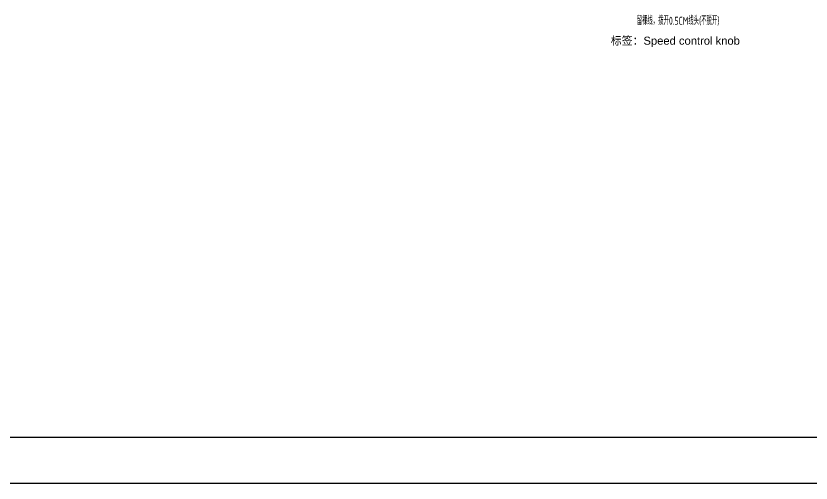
# Model space of a CAD drawing. Header units: millimetres. Extents: x 62 to 1873, y 998 to 1938.
# Drawn here: x 386.2 to 733.7, y 997.7 to 1201.6 of the extents above; entities that cross this region are included whole.
import ezdxf

# ---------------------------------------------------------------- set-up
doc = ezdxf.new("R2010")
doc.units = ezdxf.units.MM
doc.layers.add('AM60', color=3, linetype='Continuous', lineweight=25)
doc.layers.add('护套层', color=3, linetype='Continuous', lineweight=0)
doc.layers.add('标题栏', color=7, linetype='Continuous')
doc.styles.get("Standard").update_dxf_attribs({"font": 'arial.ttf'})
doc.styles.add('技术要求及剖视用', font='gbenor.shx', dxfattribs={"width": 0.7, "bigfont": 'gbcbig.shx'})

# ---------------------------------------------------------------- blocks, each defined once
blk = doc.blocks.new('A$Ca6ca7e8a')
at = {"layer": '标题栏'}
for p, q in [((20, 20), (1791.69, 20)), ((0, 0), (1811.69, 0))]:
    blk.add_line(p, q, dxfattribs=at)

msp = doc.modelspace()

# ---------------------------------------------------------------- block references
msp.add_blockref('A$Ca6ca7e8a', (61.627, 997.667))

# ---------------------------------------------------------------- texts
at = {"layer": 'AM60', "insert": (646.179, 1192.544), "char_height": 3.5, "attachment_point": 1}
msp.add_mtext_dynamic_manual_height_columns('{\\fSimSun|b0|i0|c134|p2;\\C3;标签：\\fArial|b0|i0|c0|p34;Speed control knob}', width=61.38206, gutter_width=12.5, heights=[0], dxfattribs=at)
at = {"layer": '护套层', "style": '技术要求及剖视用', "width": 0.67, "flags": 9}
msp.add_attdef('留裸线，拨开0.5CM线头(不脱开)', (657.533, 1197.741), '泽泰软件', height=3.5, dxfattribs=at)

doc.saveas('drawing.dxf')
